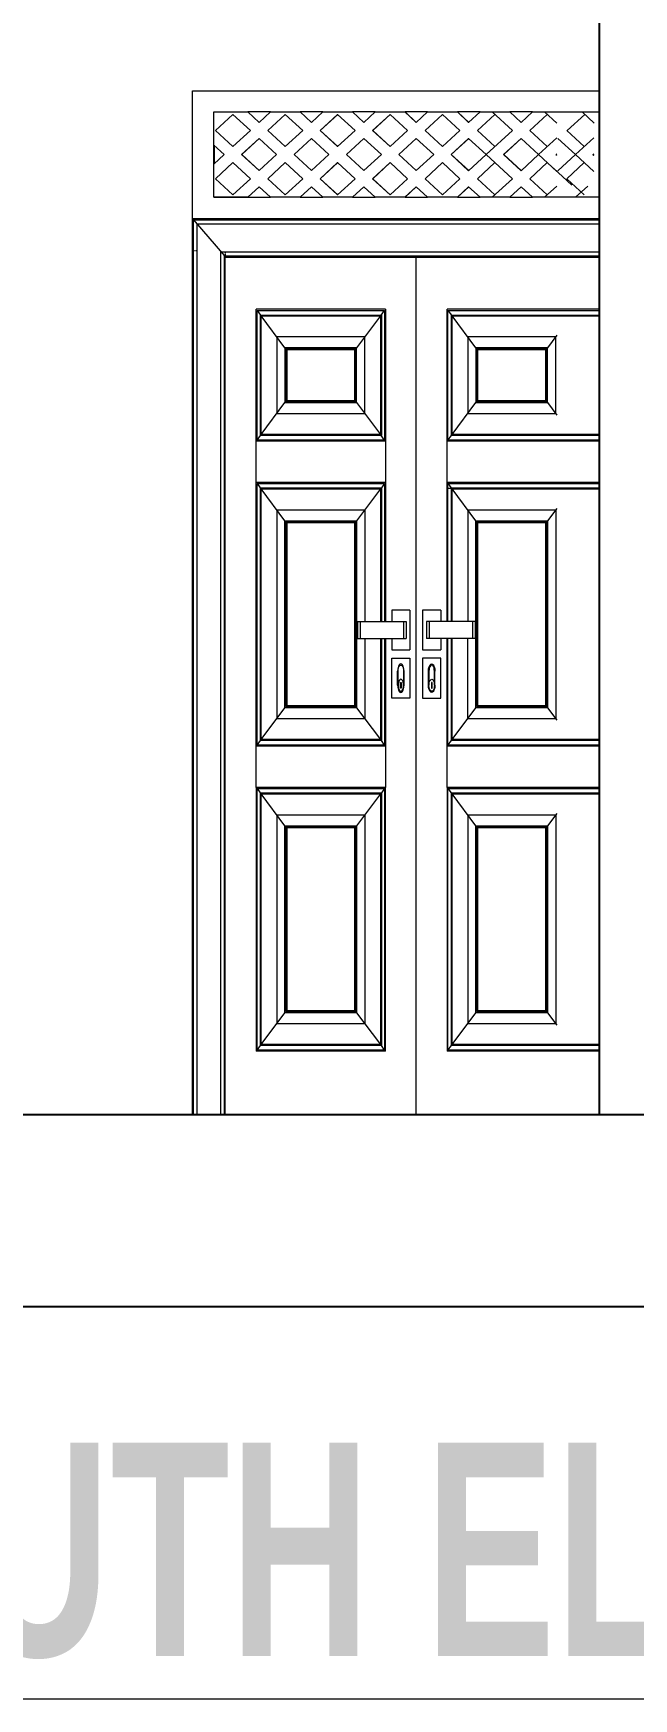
# Model space of a CAD drawing. Header units: inches. Extents: x -10117506 to -5032697, y -6529230 to -3254494.
# Drawn here: x -5045745 to -5045688.7, y -3258754 to -3258597.8 of the extents above; entities that cross this region are included whole.
import ezdxf

# ---------------------------------------------------------------- set-up
doc = ezdxf.new("R2010")
doc.units = ezdxf.units.IN
doc.header["$LTSCALE"] = 2
doc.header["$MEASUREMENT"] = 0
doc.layers.get('0').update_dxf_attribs({"linetype": 'CONTINUOUS'})
doc.layers.add('F-FURNITURE', color=30, linetype='CONTINUOUS', lineweight=13)
doc.layers.add('Text-100.w', color=254, linetype='CONTINUOUS', lineweight=9)
doc.styles.add('Arial', font='arial.ttf', dxfattribs={"width": 0.8, "height": 12})

msp = doc.modelspace()

# ---------------------------------------------------------------- linework, layer by layer
at = {"ltscale": 0.5}
for p, q in [((-5045691.91, -3258699.22), (-5045691.91, -3258592.22)), ((-5045824.91, -3258699.22), (-5045545.14, -3258699.22)), ((-5045824.91, -3258717.22), (-5045533.79, -3258717.22))]:
    msp.add_line(p, q, dxfattribs=at)
at = {"layer": 'F-FURNITURE'}
for p, q in [((-5045730.1, -3258699.22), (-5045730.1, -3258603.22)), ((-5045730.1, -3258603.22), (-5045691.91, -3258603.22)), ((-5045728.1, -3258608.32), (-5045728.1, -3258605.22)), ((-5045728.1, -3258605.22), (-5045724.92, -3258605.22)), ((-5045727.95, -3258606.95), (-5045726.31, -3258605.44)), ((-5045727.94, -3258606.95), (-5045726.31, -3258605.45)), ((-5045726.31, -3258605.44), (-5045724.67, -3258606.95)), ((-5045723.85, -3258606.2), (-5045724.92, -3258605.22)), ((-5045724.92, -3258605.22), (-5045724.91, -3258605.22)), ((-5045723.85, -3258606.19), (-5045724.91, -3258605.22)), ((-5045722.78, -3258605.22), (-5045724.91, -3258605.22)), ((-5045722.78, -3258605.22), (-5045723.85, -3258606.2)), ((-5045723.03, -3258606.95), (-5045721.39, -3258605.44)), ((-5045723.03, -3258606.95), (-5045721.39, -3258605.45)), ((-5045722.78, -3258605.22), (-5045720, -3258605.22)), ((-5045721.39, -3258605.44), (-5045719.75, -3258606.95)), ((-5045718.93, -3258606.2), (-5045720, -3258605.22)), ((-5045720, -3258605.22), (-5045719.99, -3258605.22)), ((-5045718.93, -3258606.19), (-5045719.99, -3258605.22)), ((-5045717.87, -3258605.22), (-5045719.99, -3258605.22)), ((-5045717.87, -3258605.22), (-5045718.93, -3258606.2)), ((-5045718.12, -3258606.95), (-5045716.48, -3258605.44)), ((-5045718.11, -3258606.95), (-5045716.47, -3258605.45)), ((-5045717.87, -3258605.22), (-5045715.08, -3258605.22)), ((-5045716.48, -3258605.44), (-5045714.84, -3258606.95)), ((-5045714.02, -3258606.2), (-5045715.08, -3258605.22)), ((-5045714.02, -3258606.2), (-5045715.08, -3258605.22)), ((-5045715.08, -3258605.22), (-5045715.08, -3258605.22)), ((-5045712.95, -3258605.22), (-5045715.08, -3258605.22)), ((-5045712.95, -3258605.22), (-5045714.02, -3258606.2)), ((-5045713.2, -3258606.95), (-5045711.56, -3258605.44)), ((-5045713.19, -3258606.95), (-5045711.56, -3258605.45)), ((-5045712.95, -3258605.22), (-5045710.17, -3258605.22)), ((-5045711.56, -3258605.44), (-5045709.92, -3258606.95)), ((-5045709.1, -3258606.2), (-5045710.17, -3258605.22)), ((-5045710.17, -3258605.22), (-5045710.16, -3258605.22)), ((-5045709.1, -3258606.2), (-5045710.16, -3258605.22)), ((-5045708.04, -3258605.22), (-5045710.16, -3258605.22)), ((-5045708.04, -3258605.22), (-5045709.1, -3258606.2)), ((-5045708.28, -3258606.95), (-5045706.64, -3258605.44)), ((-5045708.28, -3258606.95), (-5045706.64, -3258605.45)), ((-5045708.04, -3258605.22), (-5045705.25, -3258605.22)), ((-5045706.64, -3258605.44), (-5045705.01, -3258606.95)), ((-5045704.19, -3258606.2), (-5045705.25, -3258605.22)), ((-5045705.25, -3258605.22), (-5045705.25, -3258605.22)), ((-5045704.18, -3258606.2), (-5045705.25, -3258605.22)), ((-5045703.12, -3258605.22), (-5045705.25, -3258605.22)), ((-5045703.12, -3258605.22), (-5045704.19, -3258606.2)), ((-5045703.37, -3258606.95), (-5045701.73, -3258605.44)), ((-5045703.36, -3258606.95), (-5045701.73, -3258605.45)), ((-5045703.12, -3258605.22), (-5045700.33, -3258605.22)), ((-5045701.97, -3258605.22), (-5045700.09, -3258606.95)), ((-5045699.27, -3258606.2), (-5045700.34, -3258605.22)), ((-5045700.34, -3258605.22), (-5045700.33, -3258605.22)), ((-5045699.27, -3258606.2), (-5045700.33, -3258605.22)), ((-5045698.21, -3258605.22), (-5045700.33, -3258605.22)), ((-5045698.21, -3258605.22), (-5045699.27, -3258606.2)), ((-5045698.45, -3258606.95), (-5045696.81, -3258605.44)), ((-5045698.45, -3258606.95), (-5045696.81, -3258605.45)), ((-5045698.21, -3258605.22), (-5045691.91, -3258605.22)), ((-5045697.06, -3258605.22), (-5045695.91, -3258606.27)), ((-5045694.93, -3258606.95), (-5045693.3, -3258605.44)), ((-5045694.93, -3258606.95), (-5045693.29, -3258605.45)), ((-5045693.54, -3258605.22), (-5045692.4, -3258606.27)), ((-5045726.31, -3258608.46), (-5045727.95, -3258606.95)), ((-5045727.95, -3258606.95), (-5045727.94, -3258606.95)), ((-5045726.31, -3258608.46), (-5045727.94, -3258606.95)), ((-5045724.67, -3258606.95), (-5045726.31, -3258608.46)), ((-5045721.39, -3258608.46), (-5045723.03, -3258606.95)), ((-5045723.03, -3258606.95), (-5045723.03, -3258606.95)), ((-5045721.39, -3258608.46), (-5045723.03, -3258606.95)), ((-5045719.75, -3258606.95), (-5045721.39, -3258608.46)), ((-5045716.48, -3258608.46), (-5045718.12, -3258606.95)), ((-5045718.12, -3258606.95), (-5045718.11, -3258606.95)), ((-5045716.47, -3258608.46), (-5045718.11, -3258606.95)), ((-5045714.84, -3258606.95), (-5045716.48, -3258608.46)), ((-5045711.56, -3258608.46), (-5045713.2, -3258606.95)), ((-5045713.2, -3258606.95), (-5045713.19, -3258606.95)), ((-5045711.56, -3258608.46), (-5045713.19, -3258606.95)), ((-5045709.92, -3258606.95), (-5045711.56, -3258608.46)), ((-5045706.64, -3258608.46), (-5045708.28, -3258606.95)), ((-5045706.64, -3258608.46), (-5045708.28, -3258606.95)), ((-5045708.28, -3258606.95), (-5045708.28, -3258606.95)), ((-5045705.01, -3258606.95), (-5045706.64, -3258608.46)), ((-5045701.73, -3258608.46), (-5045703.37, -3258606.95)), ((-5045703.37, -3258606.95), (-5045703.36, -3258606.95)), ((-5045701.73, -3258608.46), (-5045703.36, -3258606.95)), ((-5045700.09, -3258606.95), (-5045702.55, -3258609.22)), ((-5045696.81, -3258608.46), (-5045698.45, -3258606.95)), ((-5045698.45, -3258606.95), (-5045698.45, -3258606.95)), ((-5045696.81, -3258608.46), (-5045698.45, -3258606.95)), ((-5045695.91, -3258607.63), (-5045697.63, -3258609.22)), ((-5045693.35, -3258608.46), (-5045694.99, -3258606.95)), ((-5045693.34, -3258608.46), (-5045694.98, -3258606.95)), ((-5045692.45, -3258607.63), (-5045694.17, -3258609.22)), ((-5045728.1, -3258613.21), (-5045728.1, -3258608.32)), ((-5045728.1, -3258608.32), (-5045727.13, -3258609.21)), ((-5045727.13, -3258609.21), (-5045728.1, -3258610.11)), ((-5045728.08, -3258608.34), (-5045728.08, -3258610.09)), ((-5045725.49, -3258609.21), (-5045723.85, -3258607.71)), ((-5045723.85, -3258610.72), (-5045725.49, -3258609.21)), ((-5045725.49, -3258609.21), (-5045725.48, -3258609.21)), ((-5045725.48, -3258609.21), (-5045723.85, -3258607.71)), ((-5045723.85, -3258610.72), (-5045725.48, -3258609.21)), ((-5045723.85, -3258607.71), (-5045722.21, -3258609.22)), ((-5045722.21, -3258609.22), (-5045723.85, -3258610.72)), ((-5045720.57, -3258609.22), (-5045718.93, -3258607.71)), ((-5045720.57, -3258609.22), (-5045718.93, -3258607.71)), ((-5045718.93, -3258610.72), (-5045720.57, -3258609.22)), ((-5045720.57, -3258609.22), (-5045720.57, -3258609.22)), ((-5045718.93, -3258610.72), (-5045720.57, -3258609.22)), ((-5045718.93, -3258607.71), (-5045717.3, -3258609.22)), ((-5045717.3, -3258609.22), (-5045718.93, -3258610.72)), ((-5045715.66, -3258609.22), (-5045714.02, -3258607.71)), ((-5045714.02, -3258610.72), (-5045715.66, -3258609.22)), ((-5045715.66, -3258609.22), (-5045715.65, -3258609.22)), ((-5045715.65, -3258609.22), (-5045714.02, -3258607.71)), ((-5045714.02, -3258610.72), (-5045715.65, -3258609.22)), ((-5045714.02, -3258607.71), (-5045712.38, -3258609.22)), ((-5045712.38, -3258609.22), (-5045714.02, -3258610.72)), ((-5045710.74, -3258609.22), (-5045709.1, -3258607.71)), ((-5045710.74, -3258609.22), (-5045709.1, -3258607.71)), ((-5045709.1, -3258610.72), (-5045710.74, -3258609.22)), ((-5045710.74, -3258609.22), (-5045710.74, -3258609.22)), ((-5045709.1, -3258610.72), (-5045710.74, -3258609.22)), ((-5045709.1, -3258607.71), (-5045707.46, -3258609.22)), ((-5045707.46, -3258609.22), (-5045709.1, -3258610.72)), ((-5045705.83, -3258609.22), (-5045704.19, -3258607.71)), ((-5045704.19, -3258610.73), (-5045705.83, -3258609.22)), ((-5045705.83, -3258609.22), (-5045705.82, -3258609.22)), ((-5045705.82, -3258609.22), (-5045704.18, -3258607.71)), ((-5045704.18, -3258610.72), (-5045705.82, -3258609.22)), ((-5045704.19, -3258607.71), (-5045702.55, -3258609.22)), ((-5045702.55, -3258609.22), (-5045704.19, -3258610.73)), ((-5045702.55, -3258609.22), (-5045700.09, -3258611.48)), ((-5045700.91, -3258609.22), (-5045699.27, -3258607.71)), ((-5045699.27, -3258610.73), (-5045700.91, -3258609.22)), ((-5045700.91, -3258609.22), (-5045700.9, -3258609.22)), ((-5045700.9, -3258609.22), (-5045699.27, -3258607.71)), ((-5045699.27, -3258610.72), (-5045700.9, -3258609.22)), ((-5045699.27, -3258607.71), (-5045697.63, -3258609.22)), ((-5045697.63, -3258609.22), (-5045699.27, -3258610.73)), ((-5045697.63, -3258609.22), (-5045695.91, -3258610.8)), ((-5045695.99, -3258609.22), (-5045695.91, -3258609.14)), ((-5045695.99, -3258609.22), (-5045695.91, -3258609.15)), ((-5045695.91, -3258609.29), (-5045695.99, -3258609.22)), ((-5045695.99, -3258609.22), (-5045695.99, -3258609.22)), ((-5045695.91, -3258609.29), (-5045695.99, -3258609.22)), ((-5045695.81, -3258607.71), (-5045694.17, -3258609.22)), ((-5045694.17, -3258609.22), (-5045695.81, -3258610.73)), ((-5045694.17, -3258609.22), (-5045692.45, -3258610.8)), ((-5045692.53, -3258609.22), (-5045692.45, -3258609.14)), ((-5045692.45, -3258609.29), (-5045692.53, -3258609.22)), ((-5045692.53, -3258609.22), (-5045692.52, -3258609.22)), ((-5045692.52, -3258609.22), (-5045692.45, -3258609.15)), ((-5045692.45, -3258609.29), (-5045692.52, -3258609.22)), ((-5045727.95, -3258611.48), (-5045726.31, -3258609.97)), ((-5045727.94, -3258611.48), (-5045726.31, -3258609.97)), ((-5045726.31, -3258609.97), (-5045724.67, -3258611.48)), ((-5045723.03, -3258611.48), (-5045721.39, -3258609.97)), ((-5045723.03, -3258611.48), (-5045721.39, -3258609.97)), ((-5045721.39, -3258609.97), (-5045719.75, -3258611.48)), ((-5045718.12, -3258611.48), (-5045716.48, -3258609.97)), ((-5045718.11, -3258611.48), (-5045716.47, -3258609.97)), ((-5045716.48, -3258609.97), (-5045714.84, -3258611.48)), ((-5045713.2, -3258611.48), (-5045711.56, -3258609.97)), ((-5045713.19, -3258611.48), (-5045711.56, -3258609.97)), ((-5045711.56, -3258609.97), (-5045709.92, -3258611.48)), ((-5045708.28, -3258611.48), (-5045706.64, -3258609.97)), ((-5045708.28, -3258611.48), (-5045706.64, -3258609.97)), ((-5045706.64, -3258609.97), (-5045705.01, -3258611.48)), ((-5045703.37, -3258611.48), (-5045701.73, -3258609.97)), ((-5045703.36, -3258611.48), (-5045701.73, -3258609.97)), ((-5045698.45, -3258611.48), (-5045696.81, -3258609.97)), ((-5045698.45, -3258611.48), (-5045696.81, -3258609.97)), ((-5045696.24, -3258610.49), (-5045694.52, -3258612.07)), ((-5045694.99, -3258611.48), (-5045693.35, -3258609.97)), ((-5045694.98, -3258611.48), (-5045693.34, -3258609.97)), ((-5045726.31, -3258612.99), (-5045727.95, -3258611.48)), ((-5045727.95, -3258611.48), (-5045727.94, -3258611.48)), ((-5045726.31, -3258612.98), (-5045727.94, -3258611.48)), ((-5045724.67, -3258611.48), (-5045726.31, -3258612.99)), ((-5045724.92, -3258613.21), (-5045723.85, -3258612.23)), ((-5045724.91, -3258613.21), (-5045723.85, -3258612.24)), ((-5045723.85, -3258612.23), (-5045722.79, -3258613.21)), ((-5045721.39, -3258612.99), (-5045723.03, -3258611.48)), ((-5045723.03, -3258611.48), (-5045723.03, -3258611.48)), ((-5045721.39, -3258612.98), (-5045723.03, -3258611.48)), ((-5045719.75, -3258611.48), (-5045721.39, -3258612.99)), ((-5045720, -3258613.21), (-5045718.93, -3258612.23)), ((-5045719.99, -3258613.21), (-5045718.93, -3258612.24)), ((-5045718.93, -3258612.23), (-5045717.87, -3258613.21)), ((-5045716.48, -3258612.99), (-5045718.12, -3258611.48)), ((-5045718.12, -3258611.48), (-5045718.11, -3258611.48)), ((-5045716.47, -3258612.98), (-5045718.11, -3258611.48)), ((-5045714.84, -3258611.48), (-5045716.48, -3258612.99)), ((-5045715.08, -3258613.21), (-5045714.02, -3258612.23)), ((-5045715.08, -3258613.21), (-5045714.02, -3258612.24)), ((-5045714.02, -3258612.23), (-5045712.95, -3258613.21)), ((-5045711.56, -3258612.99), (-5045713.2, -3258611.48)), ((-5045713.2, -3258611.48), (-5045713.19, -3258611.48)), ((-5045711.56, -3258612.99), (-5045713.19, -3258611.48)), ((-5045709.92, -3258611.48), (-5045711.56, -3258612.99)), ((-5045710.17, -3258613.21), (-5045709.1, -3258612.23)), ((-5045710.16, -3258613.21), (-5045709.1, -3258612.24)), ((-5045709.1, -3258612.23), (-5045708.04, -3258613.21)), ((-5045706.65, -3258612.99), (-5045708.28, -3258611.48)), ((-5045708.28, -3258611.48), (-5045708.28, -3258611.48)), ((-5045706.64, -3258612.99), (-5045708.28, -3258611.48)), ((-5045705.01, -3258611.48), (-5045706.65, -3258612.99)), ((-5045705.25, -3258613.21), (-5045704.19, -3258612.23)), ((-5045705.25, -3258613.21), (-5045704.18, -3258612.24)), ((-5045704.19, -3258612.23), (-5045703.12, -3258613.22)), ((-5045701.73, -3258612.99), (-5045703.37, -3258611.48)), ((-5045703.37, -3258611.48), (-5045703.36, -3258611.48)), ((-5045701.73, -3258612.99), (-5045703.36, -3258611.48)), ((-5045700.09, -3258611.48), (-5045701.98, -3258613.22)), ((-5045700.34, -3258613.22), (-5045699.27, -3258612.23)), ((-5045700.33, -3258613.22), (-5045699.27, -3258612.24)), ((-5045699.27, -3258612.23), (-5045698.21, -3258613.22)), ((-5045696.81, -3258612.99), (-5045698.45, -3258611.48)), ((-5045696.81, -3258612.99), (-5045698.45, -3258611.48)), ((-5045698.45, -3258611.48), (-5045698.45, -3258611.48)), ((-5045695.91, -3258612.16), (-5045697.06, -3258613.22)), ((-5045693.35, -3258612.99), (-5045694.99, -3258611.48)), ((-5045694.99, -3258611.48), (-5045694.98, -3258611.48)), ((-5045693.35, -3258612.99), (-5045694.98, -3258611.48)), ((-5045693.02, -3258612.16), (-5045694.16, -3258613.22)), ((-5045728.1, -3258613.21), (-5045728.1, -3258613.22)), ((-5045724.92, -3258613.21), (-5045728.1, -3258613.21)), ((-5045728.1, -3258613.22), (-5045728.08, -3258613.22)), ((-5045728.08, -3258613.21), (-5045728.08, -3258613.22)), ((-5045728.08, -3258613.22), (-5045724.92, -3258613.21)), ((-5045724.92, -3258613.21), (-5045724.91, -3258613.21)), ((-5045724.91, -3258613.21), (-5045722.79, -3258613.21)), ((-5045720, -3258613.21), (-5045722.79, -3258613.21)), ((-5045720, -3258613.21), (-5045719.99, -3258613.21)), ((-5045719.99, -3258613.21), (-5045717.87, -3258613.21)), ((-5045715.08, -3258613.21), (-5045717.87, -3258613.21)), ((-5045715.08, -3258613.21), (-5045715.08, -3258613.21)), ((-5045715.08, -3258613.21), (-5045712.95, -3258613.21)), ((-5045710.17, -3258613.21), (-5045712.95, -3258613.21)), ((-5045710.16, -3258613.21), (-5045710.17, -3258613.21)), ((-5045710.16, -3258613.21), (-5045708.04, -3258613.21)), ((-5045705.25, -3258613.21), (-5045708.04, -3258613.21)), ((-5045705.25, -3258613.21), (-5045705.25, -3258613.21)), ((-5045705.25, -3258613.21), (-5045703.12, -3258613.22)), ((-5045700.33, -3258613.22), (-5045703.12, -3258613.22)), ((-5045700.34, -3258613.22), (-5045700.33, -3258613.22)), ((-5045700.33, -3258613.22), (-5045698.21, -3258613.22)), ((-5045691.91, -3258613.22), (-5045698.21, -3258613.22)), ((-5045730.1, -3258615.22), (-5045691.91, -3258615.22)), ((-5045730.04, -3258699.22), (-5045730.04, -3258615.29)), ((-5045730.04, -3258615.29), (-5045691.91, -3258615.29)), ((-5045730.04, -3258615.29), (-5045727.1, -3258618.72)), ((-5045730.02, -3258615.32), (-5045691.91, -3258615.32)), ((-5045730.02, -3258618.22), (-5045730.02, -3258615.32)), ((-5045729.67, -3258699.22), (-5045729.67, -3258615.72)), ((-5045729.67, -3258615.72), (-5045691.91, -3258615.72)), ((-5045730.02, -3258618.22), (-5045729.96, -3258618.22)), ((-5045730.02, -3258699.22), (-5045730.02, -3258618.22)), ((-5045729.92, -3258618.22), (-5045729.88, -3258618.22)), ((-5045729.83, -3258618.22), (-5045729.72, -3258618.22)), ((-5045727.45, -3258699.22), (-5045727.45, -3258618.32)), ((-5045727.45, -3258618.32), (-5045691.91, -3258618.32)), ((-5045727.02, -3258618.32), (-5045727.02, -3258618.37)), ((-5045727.02, -3258618.42), (-5045727.02, -3258618.47)), ((-5045727.02, -3258618.52), (-5045727.02, -3258618.6)), ((-5045727.1, -3258699.22), (-5045727.1, -3258618.72)), ((-5045727.1, -3258618.72), (-5045691.91, -3258618.72)), ((-5045727.02, -3258618.63), (-5045727.02, -3258618.72)), ((-5045727.02, -3258699.22), (-5045727.02, -3258618.82)), ((-5045727.02, -3258618.82), (-5045691.91, -3258618.82)), ((-5045709.1, -3258699.22), (-5045709.1, -3258618.82)), ((-5045724.12, -3258664.69), (-5045724.12, -3258623.71)), ((-5045712, -3258623.71), (-5045724.12, -3258623.71)), ((-5045724.04, -3258635.98), (-5045724.04, -3258623.82)), ((-5045724.04, -3258623.82), (-5045712.08, -3258623.82)), ((-5045724.04, -3258623.82), (-5045723.71, -3258624.26)), ((-5045723.71, -3258635.54), (-5045723.71, -3258624.26)), ((-5045723.71, -3258624.26), (-5045712.41, -3258624.26)), ((-5045723.66, -3258635.46), (-5045723.66, -3258624.33)), ((-5045723.66, -3258624.33), (-5045712.46, -3258624.33)), ((-5045721.42, -3258627.32), (-5045723.66, -3258624.33)), ((-5045712.46, -3258624.33), (-5045714.7, -3258627.32)), ((-5045712.46, -3258624.33), (-5045712.46, -3258635.46)), ((-5045712.41, -3258624.26), (-5045712.08, -3258623.82)), ((-5045712.41, -3258624.26), (-5045712.41, -3258635.54)), ((-5045712.38, -3258624.23), (-5045712.38, -3258635.57)), ((-5045712.08, -3258623.82), (-5045712.08, -3258635.98)), ((-5045712, -3258623.71), (-5045712, -3258652.99)), ((-5045706.21, -3258652.99), (-5045706.21, -3258623.71)), ((-5045691.91, -3258623.71), (-5045706.21, -3258623.71)), ((-5045706.13, -3258635.98), (-5045706.13, -3258623.82)), ((-5045706.13, -3258623.82), (-5045691.91, -3258623.82)), ((-5045706.13, -3258623.82), (-5045705.8, -3258624.26)), ((-5045705.8, -3258635.54), (-5045705.8, -3258624.26)), ((-5045705.8, -3258624.26), (-5045691.91, -3258624.26)), ((-5045705.74, -3258635.46), (-5045705.74, -3258624.33)), ((-5045705.74, -3258624.33), (-5045691.91, -3258624.33)), ((-5045703.5, -3258627.32), (-5045705.74, -3258624.33)), ((-5045713.93, -3258626.29), (-5045722.19, -3258626.29)), ((-5045722.19, -3258626.29), (-5045722.19, -3258633.5)), ((-5045713.93, -3258633.5), (-5045713.93, -3258626.29)), ((-5045696.01, -3258626.29), (-5045704.28, -3258626.29)), ((-5045704.28, -3258626.29), (-5045704.28, -3258633.5)), ((-5045695.91, -3258626.15), (-5045696.79, -3258627.32)), ((-5045696.01, -3258633.5), (-5045696.01, -3258626.29)), ((-5045714.7, -3258627.32), (-5045721.42, -3258627.32)), ((-5045721.42, -3258627.32), (-5045721.42, -3258632.47)), ((-5045721.34, -3258627.42), (-5045721.34, -3258632.37)), ((-5045714.78, -3258627.42), (-5045721.34, -3258627.42)), ((-5045721.26, -3258627.53), (-5045721.26, -3258632.27)), ((-5045714.86, -3258627.53), (-5045721.26, -3258627.53)), ((-5045714.86, -3258632.27), (-5045714.86, -3258627.53)), ((-5045714.78, -3258632.37), (-5045714.78, -3258627.42)), ((-5045714.7, -3258632.47), (-5045714.7, -3258627.32)), ((-5045696.79, -3258627.32), (-5045703.5, -3258627.32)), ((-5045703.5, -3258627.32), (-5045703.5, -3258632.47)), ((-5045703.43, -3258627.42), (-5045703.43, -3258632.37)), ((-5045696.86, -3258627.42), (-5045703.43, -3258627.42)), ((-5045703.35, -3258627.53), (-5045703.35, -3258632.27)), ((-5045696.94, -3258627.53), (-5045703.35, -3258627.53)), ((-5045696.94, -3258632.27), (-5045696.94, -3258627.53)), ((-5045696.86, -3258632.37), (-5045696.86, -3258627.42)), ((-5045696.79, -3258632.47), (-5045696.79, -3258627.32)), ((-5045723.66, -3258635.46), (-5045721.42, -3258632.47)), ((-5045721.42, -3258632.47), (-5045714.7, -3258632.47)), ((-5045721.34, -3258632.37), (-5045714.78, -3258632.37)), ((-5045721.26, -3258632.27), (-5045714.86, -3258632.27)), ((-5045714.7, -3258632.47), (-5045712.46, -3258635.46)), ((-5045705.74, -3258635.46), (-5045703.5, -3258632.47)), ((-5045703.5, -3258632.47), (-5045696.79, -3258632.47)), ((-5045703.43, -3258632.37), (-5045696.86, -3258632.37)), ((-5045703.35, -3258632.27), (-5045696.94, -3258632.27)), ((-5045696.79, -3258632.47), (-5045695.91, -3258633.64)), ((-5045722.19, -3258633.5), (-5045713.93, -3258633.5)), ((-5045704.28, -3258633.5), (-5045696.01, -3258633.5)), ((-5045724.04, -3258635.98), (-5045723.71, -3258635.54)), ((-5045712.38, -3258635.57), (-5045723.74, -3258635.57)), ((-5045712.41, -3258635.54), (-5045723.71, -3258635.54)), ((-5045712.46, -3258635.46), (-5045723.66, -3258635.46)), ((-5045712.08, -3258635.98), (-5045712.41, -3258635.54)), ((-5045706.13, -3258635.98), (-5045705.8, -3258635.54)), ((-5045691.91, -3258635.57), (-5045705.82, -3258635.57)), ((-5045691.91, -3258635.54), (-5045705.8, -3258635.54)), ((-5045691.91, -3258635.46), (-5045705.74, -3258635.46)), ((-5045712, -3258636.08), (-5045724.12, -3258636.08)), ((-5045712.08, -3258635.98), (-5045724.04, -3258635.98)), ((-5045691.91, -3258636.08), (-5045706.21, -3258636.08)), ((-5045691.91, -3258635.98), (-5045706.13, -3258635.98)), ((-5045712, -3258639.95), (-5045724.12, -3258639.95)), ((-5045724.04, -3258664.58), (-5045724.04, -3258640.05)), ((-5045724.04, -3258640.05), (-5045712.08, -3258640.05)), ((-5045724.04, -3258640.05), (-5045723.74, -3258640.46)), ((-5045723.74, -3258640.46), (-5045712.38, -3258640.46)), ((-5045723.74, -3258640.46), (-5045723.72, -3258640.48)), ((-5045712.38, -3258640.46), (-5045712.4, -3258640.48)), ((-5045712.08, -3258640.05), (-5045712.38, -3258640.46)), ((-5045712.38, -3258640.46), (-5045712.38, -3258652.99)), ((-5045712.08, -3258640.05), (-5045712.08, -3258652.99)), ((-5045691.91, -3258639.95), (-5045706.21, -3258639.95)), ((-5045706.13, -3258652.99), (-5045706.13, -3258640.05)), ((-5045706.13, -3258640.05), (-5045691.91, -3258640.05)), ((-5045706.13, -3258640.05), (-5045705.82, -3258640.46)), ((-5045705.82, -3258640.46), (-5045691.91, -3258640.46)), ((-5045705.82, -3258640.46), (-5045705.8, -3258640.48)), ((-5045723.72, -3258664.15), (-5045723.72, -3258640.48)), ((-5045723.72, -3258640.48), (-5045712.4, -3258640.48)), ((-5045721.42, -3258643.55), (-5045723.66, -3258640.57)), ((-5045723.66, -3258664.07), (-5045723.66, -3258640.57)), ((-5045723.66, -3258640.57), (-5045712.46, -3258640.57)), ((-5045712.46, -3258640.57), (-5045714.7, -3258643.55)), ((-5045712.46, -3258640.57), (-5045712.46, -3258652.99)), ((-5045712.4, -3258640.48), (-5045712.4, -3258652.99)), ((-5045706.13, -3258640.48), (-5045691.91, -3258640.48)), ((-5045705.8, -3258652.99), (-5045705.8, -3258640.48)), ((-5045703.5, -3258643.55), (-5045705.74, -3258640.57)), ((-5045705.74, -3258652.99), (-5045705.74, -3258640.57)), ((-5045705.74, -3258640.57), (-5045691.91, -3258640.57)), ((-5045722.19, -3258642.52), (-5045713.93, -3258642.52)), ((-5045722.19, -3258642.52), (-5045722.19, -3258662.11)), ((-5045721.42, -3258643.55), (-5045714.7, -3258643.55)), ((-5045721.42, -3258661.08), (-5045721.42, -3258643.55)), ((-5045714.7, -3258643.55), (-5045714.7, -3258661.08)), ((-5045713.93, -3258642.52), (-5045713.93, -3258652.99)), ((-5045704.28, -3258642.52), (-5045696.01, -3258642.52)), ((-5045704.28, -3258642.52), (-5045704.28, -3258652.99)), ((-5045703.5, -3258643.55), (-5045696.79, -3258643.55)), ((-5045703.5, -3258661.08), (-5045703.5, -3258643.55)), ((-5045695.91, -3258642.39), (-5045696.79, -3258643.55)), ((-5045696.79, -3258643.55), (-5045696.79, -3258661.08)), ((-5045696.01, -3258642.52), (-5045696.01, -3258662.11)), ((-5045714.78, -3258643.66), (-5045721.34, -3258643.66)), ((-5045721.34, -3258643.66), (-5045721.34, -3258660.97)), ((-5045714.86, -3258643.76), (-5045721.26, -3258643.76)), ((-5045721.26, -3258643.76), (-5045721.26, -3258660.87)), ((-5045714.86, -3258660.87), (-5045714.86, -3258643.76)), ((-5045714.78, -3258660.97), (-5045714.78, -3258643.66)), ((-5045696.86, -3258643.66), (-5045703.43, -3258643.66)), ((-5045703.43, -3258643.66), (-5045703.43, -3258660.97)), ((-5045696.94, -3258643.76), (-5045703.35, -3258643.76)), ((-5045703.35, -3258643.76), (-5045703.35, -3258660.87)), ((-5045696.94, -3258660.87), (-5045696.94, -3258643.76)), ((-5045696.86, -3258660.97), (-5045696.86, -3258643.66)), ((-5045711.4, -3258651.93), (-5045711.4, -3258652.99)), ((-5045709.7, -3258651.93), (-5045711.4, -3258651.93)), ((-5045709.7, -3258651.93), (-5045709.7, -3258655.65)), ((-5045706.8, -3258651.93), (-5045708.51, -3258651.93)), ((-5045708.51, -3258651.93), (-5045708.51, -3258655.65)), ((-5045706.8, -3258651.93), (-5045706.8, -3258652.99)), ((-5045714.62, -3258652.99), (-5045714.62, -3258654.59)), ((-5045714.62, -3258652.99), (-5045710.06, -3258652.99)), ((-5045714.38, -3258652.99), (-5045714.38, -3258654.59)), ((-5045710.31, -3258652.99), (-5045710.31, -3258654.59)), ((-5045710.06, -3258652.99), (-5045710.06, -3258654.59)), ((-5045708.14, -3258652.99), (-5045708.14, -3258654.59)), ((-5045703.58, -3258652.99), (-5045708.14, -3258652.99)), ((-5045707.9, -3258652.99), (-5045707.9, -3258654.59)), ((-5045703.82, -3258652.99), (-5045703.82, -3258654.59)), ((-5045703.58, -3258652.99), (-5045703.58, -3258654.59)), ((-5045714.62, -3258654.59), (-5045710.06, -3258654.59)), ((-5045713.93, -3258654.59), (-5045713.93, -3258662.11)), ((-5045712.46, -3258654.59), (-5045712.46, -3258664.07)), ((-5045712.4, -3258654.59), (-5045712.4, -3258664.15)), ((-5045712.38, -3258654.59), (-5045712.38, -3258664.17)), ((-5045712.08, -3258654.59), (-5045712.08, -3258664.58)), ((-5045712, -3258654.59), (-5045712, -3258664.69)), ((-5045711.4, -3258654.59), (-5045711.4, -3258655.65)), ((-5045711.4, -3258655.65), (-5045709.7, -3258655.65)), ((-5045708.51, -3258655.65), (-5045706.8, -3258655.65)), ((-5045703.58, -3258654.59), (-5045708.14, -3258654.59)), ((-5045706.8, -3258654.59), (-5045706.8, -3258655.65)), ((-5045706.21, -3258664.69), (-5045706.21, -3258654.59)), ((-5045706.13, -3258664.58), (-5045706.13, -3258654.59)), ((-5045705.8, -3258664.15), (-5045705.8, -3258654.59)), ((-5045705.74, -3258664.07), (-5045705.74, -3258654.59)), ((-5045704.28, -3258662.11), (-5045704.28, -3258654.59)), ((-5045711.4, -3258656.45), (-5045709.7, -3258656.45)), ((-5045711.4, -3258660.18), (-5045711.4, -3258656.45)), ((-5045710.84, -3258657.48), (-5045710.85, -3258657.65)), ((-5045710.85, -3258658.98), (-5045710.85, -3258657.65)), ((-5045710.81, -3258657.32), (-5045710.84, -3258657.48)), ((-5045710.77, -3258657.18), (-5045710.81, -3258657.32)), ((-5045710.81, -3258657.65), (-5045710.8, -3258657.5)), ((-5045710.81, -3258658.97), (-5045710.81, -3258657.65)), ((-5045710.8, -3258657.5), (-5045710.77, -3258657.37)), ((-5045710.7, -3258657.07), (-5045710.77, -3258657.18)), ((-5045710.77, -3258657.37), (-5045710.73, -3258657.25)), ((-5045710.73, -3258657.25), (-5045710.68, -3258657.16)), ((-5045710.63, -3258657.01), (-5045710.7, -3258657.07)), ((-5045710.68, -3258657.16), (-5045710.62, -3258657.1)), ((-5045710.55, -3258656.98), (-5045710.63, -3258657.01)), ((-5045710.62, -3258657.1), (-5045710.55, -3258657.08)), ((-5045710.47, -3258657.01), (-5045710.55, -3258656.98)), ((-5045710.55, -3258657.08), (-5045710.48, -3258657.1)), ((-5045710.48, -3258657.1), (-5045710.42, -3258657.16)), ((-5045710.4, -3258657.07), (-5045710.47, -3258657.01)), ((-5045710.42, -3258657.16), (-5045710.37, -3258657.25)), ((-5045710.34, -3258657.18), (-5045710.4, -3258657.07)), ((-5045710.37, -3258657.25), (-5045710.33, -3258657.37)), ((-5045710.29, -3258657.32), (-5045710.34, -3258657.18)), ((-5045710.33, -3258657.37), (-5045710.3, -3258657.5)), ((-5045710.3, -3258657.5), (-5045710.29, -3258657.65)), ((-5045710.26, -3258657.48), (-5045710.29, -3258657.32)), ((-5045710.29, -3258657.65), (-5045710.29, -3258658.97)), ((-5045710.25, -3258657.65), (-5045710.26, -3258657.48)), ((-5045710.25, -3258658.98), (-5045710.25, -3258657.65)), ((-5045709.7, -3258656.45), (-5045709.7, -3258660.18)), ((-5045708.51, -3258656.45), (-5045708.51, -3258660.18)), ((-5045706.8, -3258656.45), (-5045708.51, -3258656.45)), ((-5045707.96, -3258657.65), (-5045707.95, -3258657.48)), ((-5045707.96, -3258658.98), (-5045707.96, -3258657.65)), ((-5045707.95, -3258657.48), (-5045707.92, -3258657.32)), ((-5045707.92, -3258657.32), (-5045707.87, -3258657.18)), ((-5045707.9, -3258657.5), (-5045707.91, -3258657.65)), ((-5045707.91, -3258657.65), (-5045707.91, -3258658.97)), ((-5045707.88, -3258657.37), (-5045707.9, -3258657.5)), ((-5045707.84, -3258657.25), (-5045707.88, -3258657.37)), ((-5045707.87, -3258657.18), (-5045707.81, -3258657.07)), ((-5045707.78, -3258657.16), (-5045707.84, -3258657.25)), ((-5045707.81, -3258657.07), (-5045707.73, -3258657.01)), ((-5045707.72, -3258657.1), (-5045707.78, -3258657.16)), ((-5045707.73, -3258657.01), (-5045707.66, -3258656.98)), ((-5045707.66, -3258657.08), (-5045707.72, -3258657.1)), ((-5045707.66, -3258656.98), (-5045707.58, -3258657.01)), ((-5045707.59, -3258657.1), (-5045707.66, -3258657.08)), ((-5045707.53, -3258657.16), (-5045707.59, -3258657.1)), ((-5045707.58, -3258657.01), (-5045707.5, -3258657.07)), ((-5045707.47, -3258657.25), (-5045707.53, -3258657.16)), ((-5045707.5, -3258657.07), (-5045707.44, -3258657.18)), ((-5045707.43, -3258657.37), (-5045707.47, -3258657.25)), ((-5045707.44, -3258657.18), (-5045707.39, -3258657.32)), ((-5045707.41, -3258657.5), (-5045707.43, -3258657.37)), ((-5045707.4, -3258657.65), (-5045707.41, -3258657.5)), ((-5045707.4, -3258658.97), (-5045707.4, -3258657.65)), ((-5045707.39, -3258657.32), (-5045707.36, -3258657.48)), ((-5045707.36, -3258657.48), (-5045707.35, -3258657.65)), ((-5045707.35, -3258658.98), (-5045707.35, -3258657.65)), ((-5045706.8, -3258660.18), (-5045706.8, -3258656.45)), ((-5045710.85, -3258658.98), (-5045710.84, -3258659.15)), ((-5045710.84, -3258659.15), (-5045710.81, -3258659.31)), ((-5045710.8, -3258658.84), (-5045710.81, -3258658.97)), ((-5045710.81, -3258658.97), (-5045710.81, -3258658.98)), ((-5045710.81, -3258658.98), (-5045710.81, -3258658.99)), ((-5045710.81, -3258658.99), (-5045710.8, -3258659.12)), ((-5045710.78, -3258658.7), (-5045710.8, -3258658.84)), ((-5045710.8, -3258659.12), (-5045710.8, -3258659.13)), ((-5045710.8, -3258659.13), (-5045710.77, -3258659.26)), ((-5045710.74, -3258658.58), (-5045710.78, -3258658.7)), ((-5045710.68, -3258658.49), (-5045710.74, -3258658.58)), ((-5045710.62, -3258658.43), (-5045710.68, -3258658.49)), ((-5045710.55, -3258658.41), (-5045710.62, -3258658.43)), ((-5045710.58, -3258658.71), (-5045710.52, -3258658.71)), ((-5045710.58, -3258659.24), (-5045710.58, -3258658.71)), ((-5045710.49, -3258658.43), (-5045710.55, -3258658.41)), ((-5045710.52, -3258658.71), (-5045710.52, -3258659.24)), ((-5045710.42, -3258658.49), (-5045710.49, -3258658.43)), ((-5045710.37, -3258658.57), (-5045710.42, -3258658.49)), ((-5045710.33, -3258658.69), (-5045710.37, -3258658.57)), ((-5045710.3, -3258658.83), (-5045710.33, -3258658.69)), ((-5045710.33, -3258659.26), (-5045710.3, -3258659.12)), ((-5045710.29, -3258658.97), (-5045710.3, -3258658.83)), ((-5045710.3, -3258659.12), (-5045710.29, -3258658.97)), ((-5045710.3, -3258659.12), (-5045710.3, -3258659.12)), ((-5045710.29, -3258659.31), (-5045710.26, -3258659.15)), ((-5045710.26, -3258659.15), (-5045710.25, -3258658.98)), ((-5045707.95, -3258659.15), (-5045707.96, -3258658.98)), ((-5045707.92, -3258659.31), (-5045707.95, -3258659.15)), ((-5045707.91, -3258658.97), (-5045707.9, -3258658.83)), ((-5045707.91, -3258659.12), (-5045707.91, -3258658.97)), ((-5045707.9, -3258659.12), (-5045707.91, -3258659.12)), ((-5045707.9, -3258658.83), (-5045707.88, -3258658.69)), ((-5045707.88, -3258659.26), (-5045707.9, -3258659.12)), ((-5045707.88, -3258658.69), (-5045707.84, -3258658.57)), ((-5045707.84, -3258658.57), (-5045707.78, -3258658.49)), ((-5045707.78, -3258658.49), (-5045707.72, -3258658.43)), ((-5045707.72, -3258658.43), (-5045707.65, -3258658.41)), ((-5045707.69, -3258658.71), (-5045707.69, -3258659.24)), ((-5045707.62, -3258658.71), (-5045707.69, -3258658.71)), ((-5045707.65, -3258658.41), (-5045707.59, -3258658.43)), ((-5045707.62, -3258659.24), (-5045707.62, -3258658.71)), ((-5045707.59, -3258658.43), (-5045707.52, -3258658.49)), ((-5045707.52, -3258658.49), (-5045707.47, -3258658.58)), ((-5045707.47, -3258658.58), (-5045707.43, -3258658.7)), ((-5045707.43, -3258658.7), (-5045707.4, -3258658.84)), ((-5045707.41, -3258659.13), (-5045707.43, -3258659.26)), ((-5045707.4, -3258658.99), (-5045707.41, -3258659.12)), ((-5045707.41, -3258659.12), (-5045707.41, -3258659.13)), ((-5045707.4, -3258658.84), (-5045707.4, -3258658.97)), ((-5045707.4, -3258658.97), (-5045707.4, -3258658.98)), ((-5045707.4, -3258658.98), (-5045707.4, -3258658.99)), ((-5045707.36, -3258659.15), (-5045707.39, -3258659.31)), ((-5045707.35, -3258658.98), (-5045707.36, -3258659.15)), ((-5045709.7, -3258660.18), (-5045711.4, -3258660.18)), ((-5045710.81, -3258659.31), (-5045710.77, -3258659.45)), ((-5045710.77, -3258659.26), (-5045710.77, -3258659.27)), ((-5045710.77, -3258659.27), (-5045710.73, -3258659.38)), ((-5045710.77, -3258659.45), (-5045710.7, -3258659.55)), ((-5045710.73, -3258659.38), (-5045710.73, -3258659.38)), ((-5045710.73, -3258659.38), (-5045710.68, -3258659.47)), ((-5045710.7, -3258659.55), (-5045710.63, -3258659.62)), ((-5045710.68, -3258659.47), (-5045710.68, -3258659.47)), ((-5045710.68, -3258659.47), (-5045710.62, -3258659.52)), ((-5045710.63, -3258659.62), (-5045710.55, -3258659.64)), ((-5045710.62, -3258659.52), (-5045710.61, -3258659.53)), ((-5045710.61, -3258659.53), (-5045710.55, -3258659.54)), ((-5045710.52, -3258659.24), (-5045710.58, -3258659.24)), ((-5045710.55, -3258659.54), (-5045710.48, -3258659.52)), ((-5045710.55, -3258659.54), (-5045710.55, -3258659.54)), ((-5045710.55, -3258659.64), (-5045710.47, -3258659.62)), ((-5045710.48, -3258659.52), (-5045710.42, -3258659.47)), ((-5045710.48, -3258659.52), (-5045710.48, -3258659.52)), ((-5045710.47, -3258659.62), (-5045710.4, -3258659.55)), ((-5045710.42, -3258659.47), (-5045710.37, -3258659.38)), ((-5045710.42, -3258659.47), (-5045710.42, -3258659.47)), ((-5045710.4, -3258659.55), (-5045710.34, -3258659.45)), ((-5045710.37, -3258659.37), (-5045710.33, -3258659.26)), ((-5045710.37, -3258659.38), (-5045710.37, -3258659.37)), ((-5045710.34, -3258659.45), (-5045710.29, -3258659.31)), ((-5045710.33, -3258659.26), (-5045710.33, -3258659.26)), ((-5045708.51, -3258660.18), (-5045706.8, -3258660.18)), ((-5045707.87, -3258659.45), (-5045707.92, -3258659.31)), ((-5045707.88, -3258659.26), (-5045707.88, -3258659.26)), ((-5045707.84, -3258659.37), (-5045707.88, -3258659.26)), ((-5045707.81, -3258659.55), (-5045707.87, -3258659.45)), ((-5045707.84, -3258659.38), (-5045707.84, -3258659.37)), ((-5045707.79, -3258659.47), (-5045707.84, -3258659.38)), ((-5045707.73, -3258659.62), (-5045707.81, -3258659.55)), ((-5045707.78, -3258659.47), (-5045707.79, -3258659.47)), ((-5045707.72, -3258659.52), (-5045707.78, -3258659.47)), ((-5045707.66, -3258659.64), (-5045707.73, -3258659.62)), ((-5045707.66, -3258659.54), (-5045707.72, -3258659.52)), ((-5045707.72, -3258659.52), (-5045707.72, -3258659.52)), ((-5045707.69, -3258659.24), (-5045707.62, -3258659.24)), ((-5045707.59, -3258659.53), (-5045707.66, -3258659.54)), ((-5045707.66, -3258659.54), (-5045707.66, -3258659.54)), ((-5045707.58, -3258659.62), (-5045707.66, -3258659.64)), ((-5045707.53, -3258659.47), (-5045707.59, -3258659.52)), ((-5045707.59, -3258659.52), (-5045707.59, -3258659.53)), ((-5045707.5, -3258659.55), (-5045707.58, -3258659.62)), ((-5045707.47, -3258659.38), (-5045707.53, -3258659.47)), ((-5045707.53, -3258659.47), (-5045707.53, -3258659.47)), ((-5045707.44, -3258659.45), (-5045707.5, -3258659.55)), ((-5045707.43, -3258659.27), (-5045707.47, -3258659.38)), ((-5045707.47, -3258659.38), (-5045707.47, -3258659.38)), ((-5045707.39, -3258659.31), (-5045707.44, -3258659.45)), ((-5045707.43, -3258659.26), (-5045707.43, -3258659.27)), ((-5045723.66, -3258664.07), (-5045721.42, -3258661.08)), ((-5045713.93, -3258662.11), (-5045722.19, -3258662.11)), ((-5045714.7, -3258661.08), (-5045721.42, -3258661.08)), ((-5045721.34, -3258660.97), (-5045714.78, -3258660.97)), ((-5045721.26, -3258660.87), (-5045714.86, -3258660.87)), ((-5045714.7, -3258661.08), (-5045712.46, -3258664.07)), ((-5045705.74, -3258664.07), (-5045703.5, -3258661.08)), ((-5045696.01, -3258662.11), (-5045704.28, -3258662.11)), ((-5045696.79, -3258661.08), (-5045703.5, -3258661.08)), ((-5045703.43, -3258660.97), (-5045696.86, -3258660.97)), ((-5045703.35, -3258660.87), (-5045696.94, -3258660.87)), ((-5045696.79, -3258661.08), (-5045695.91, -3258662.24)), ((-5045724.12, -3258668.55), (-5045724.12, -3258664.69)), ((-5045712, -3258664.69), (-5045724.12, -3258664.69)), ((-5045724.04, -3258664.58), (-5045723.72, -3258664.15)), ((-5045712.08, -3258664.58), (-5045724.04, -3258664.58)), ((-5045712.4, -3258664.15), (-5045723.72, -3258664.15)), ((-5045712.46, -3258664.07), (-5045723.66, -3258664.07)), ((-5045712.38, -3258664.17), (-5045712.4, -3258664.15)), ((-5045712.08, -3258664.58), (-5045712.38, -3258664.17)), ((-5045712, -3258664.69), (-5045712, -3258668.55)), ((-5045706.21, -3258668.55), (-5045706.21, -3258664.69)), ((-5045691.91, -3258664.69), (-5045706.21, -3258664.69)), ((-5045706.13, -3258664.58), (-5045705.8, -3258664.15)), ((-5045691.91, -3258664.58), (-5045706.13, -3258664.58)), ((-5045691.91, -3258664.15), (-5045705.8, -3258664.15)), ((-5045691.91, -3258664.07), (-5045705.74, -3258664.07)), ((-5045724.12, -3258668.55), (-5045724.12, -3258693.29)), ((-5045712, -3258668.55), (-5045724.12, -3258668.55)), ((-5045712, -3258693.29), (-5045712, -3258668.55)), ((-5045706.21, -3258668.55), (-5045706.21, -3258693.29)), ((-5045691.91, -3258668.55), (-5045706.21, -3258668.55)), ((-5045724.04, -3258693.19), (-5045724.04, -3258668.65)), ((-5045724.04, -3258668.65), (-5045712.08, -3258668.65)), ((-5045724.04, -3258668.65), (-5045723.74, -3258669.07)), ((-5045723.74, -3258669.07), (-5045712.38, -3258669.07)), ((-5045723.74, -3258669.07), (-5045723.72, -3258669.09)), ((-5045723.72, -3258692.75), (-5045723.72, -3258669.09)), ((-5045723.72, -3258669.09), (-5045712.4, -3258669.09)), ((-5045721.42, -3258672.16), (-5045723.66, -3258669.17)), ((-5045723.66, -3258692.67), (-5045723.66, -3258669.17)), ((-5045723.66, -3258669.17), (-5045712.46, -3258669.17)), ((-5045712.46, -3258669.17), (-5045714.7, -3258672.16)), ((-5045712.46, -3258669.17), (-5045712.46, -3258692.67)), ((-5045712.38, -3258669.07), (-5045712.4, -3258669.09)), ((-5045712.4, -3258669.09), (-5045712.4, -3258692.75)), ((-5045712.08, -3258668.65), (-5045712.38, -3258669.07)), ((-5045712.38, -3258669.07), (-5045712.38, -3258692.77)), ((-5045712.08, -3258668.65), (-5045712.08, -3258693.19)), ((-5045706.13, -3258693.19), (-5045706.13, -3258668.65)), ((-5045706.13, -3258668.65), (-5045691.91, -3258668.65)), ((-5045706.13, -3258668.65), (-5045705.82, -3258669.07)), ((-5045705.82, -3258669.07), (-5045691.91, -3258669.07)), ((-5045705.82, -3258669.07), (-5045705.8, -3258669.09)), ((-5045705.8, -3258692.75), (-5045705.8, -3258669.09)), ((-5045705.8, -3258669.09), (-5045691.91, -3258669.09)), ((-5045703.5, -3258672.16), (-5045705.74, -3258669.17)), ((-5045705.74, -3258692.67), (-5045705.74, -3258669.17)), ((-5045705.74, -3258669.17), (-5045691.91, -3258669.17)), ((-5045722.19, -3258671.13), (-5045713.93, -3258671.13)), ((-5045722.19, -3258671.13), (-5045722.19, -3258690.71)), ((-5045713.93, -3258671.13), (-5045713.93, -3258690.71)), ((-5045704.28, -3258671.13), (-5045696.01, -3258671.13)), ((-5045704.28, -3258671.13), (-5045704.28, -3258690.71)), ((-5045695.91, -3258670.99), (-5045696.79, -3258672.16)), ((-5045696.01, -3258671.13), (-5045696.01, -3258690.71)), ((-5045721.42, -3258672.16), (-5045714.7, -3258672.16)), ((-5045721.42, -3258689.68), (-5045721.42, -3258672.16)), ((-5045714.78, -3258672.26), (-5045721.34, -3258672.26)), ((-5045721.34, -3258672.26), (-5045721.34, -3258689.58)), ((-5045714.86, -3258672.36), (-5045721.26, -3258672.36)), ((-5045721.26, -3258672.36), (-5045721.26, -3258689.48)), ((-5045714.86, -3258689.48), (-5045714.86, -3258672.36)), ((-5045714.78, -3258689.58), (-5045714.78, -3258672.26)), ((-5045714.7, -3258672.16), (-5045714.7, -3258689.68)), ((-5045703.5, -3258672.16), (-5045696.79, -3258672.16)), ((-5045703.5, -3258689.68), (-5045703.5, -3258672.16)), ((-5045696.86, -3258672.26), (-5045703.43, -3258672.26)), ((-5045703.43, -3258672.26), (-5045703.43, -3258689.58)), ((-5045696.94, -3258672.36), (-5045703.35, -3258672.36)), ((-5045703.35, -3258672.36), (-5045703.35, -3258689.48)), ((-5045696.94, -3258689.48), (-5045696.94, -3258672.36)), ((-5045696.86, -3258689.58), (-5045696.86, -3258672.26)), ((-5045696.79, -3258672.16), (-5045696.79, -3258689.68)), ((-5045723.66, -3258692.67), (-5045721.42, -3258689.68)), ((-5045714.7, -3258689.68), (-5045721.42, -3258689.68)), ((-5045721.34, -3258689.58), (-5045714.78, -3258689.58)), ((-5045721.26, -3258689.48), (-5045714.86, -3258689.48)), ((-5045714.7, -3258689.68), (-5045712.46, -3258692.67)), ((-5045705.74, -3258692.67), (-5045703.5, -3258689.68)), ((-5045696.79, -3258689.68), (-5045703.5, -3258689.68)), ((-5045703.43, -3258689.58), (-5045696.86, -3258689.58)), ((-5045703.35, -3258689.48), (-5045696.94, -3258689.48)), ((-5045696.79, -3258689.68), (-5045695.91, -3258690.85)), ((-5045713.93, -3258690.71), (-5045722.19, -3258690.71)), ((-5045696.01, -3258690.71), (-5045704.28, -3258690.71)), ((-5045712, -3258693.29), (-5045724.12, -3258693.29)), ((-5045724.04, -3258693.19), (-5045723.72, -3258692.75)), ((-5045712.08, -3258693.19), (-5045724.04, -3258693.19)), ((-5045712.4, -3258692.75), (-5045723.72, -3258692.75)), ((-5045712.46, -3258692.67), (-5045723.66, -3258692.67)), ((-5045712.38, -3258692.77), (-5045712.4, -3258692.75)), ((-5045712.08, -3258693.19), (-5045712.38, -3258692.77)), ((-5045691.91, -3258693.29), (-5045706.21, -3258693.29)), ((-5045706.13, -3258693.19), (-5045705.8, -3258692.75)), ((-5045691.91, -3258693.19), (-5045706.13, -3258693.19)), ((-5045691.91, -3258692.75), (-5045705.8, -3258692.75)), ((-5045691.91, -3258692.67), (-5045705.74, -3258692.67))]:
    msp.add_line(p, q, dxfattribs=at)

# ---------------------------------------------------------------- texts
at = {"layer": 'Text-100.w', "insert": (-5045693.02, -3258730.01), "char_height": 20, "width": 569.1024, "attachment_point": 2, "style": 'Arial'}
msp.add_mtext('\\A1;{\\fArial Narrow|b1|i0|c0|p34;\\L SOUTH ELEVATION}', dxfattribs=at)

doc.saveas('drawing.dxf')
